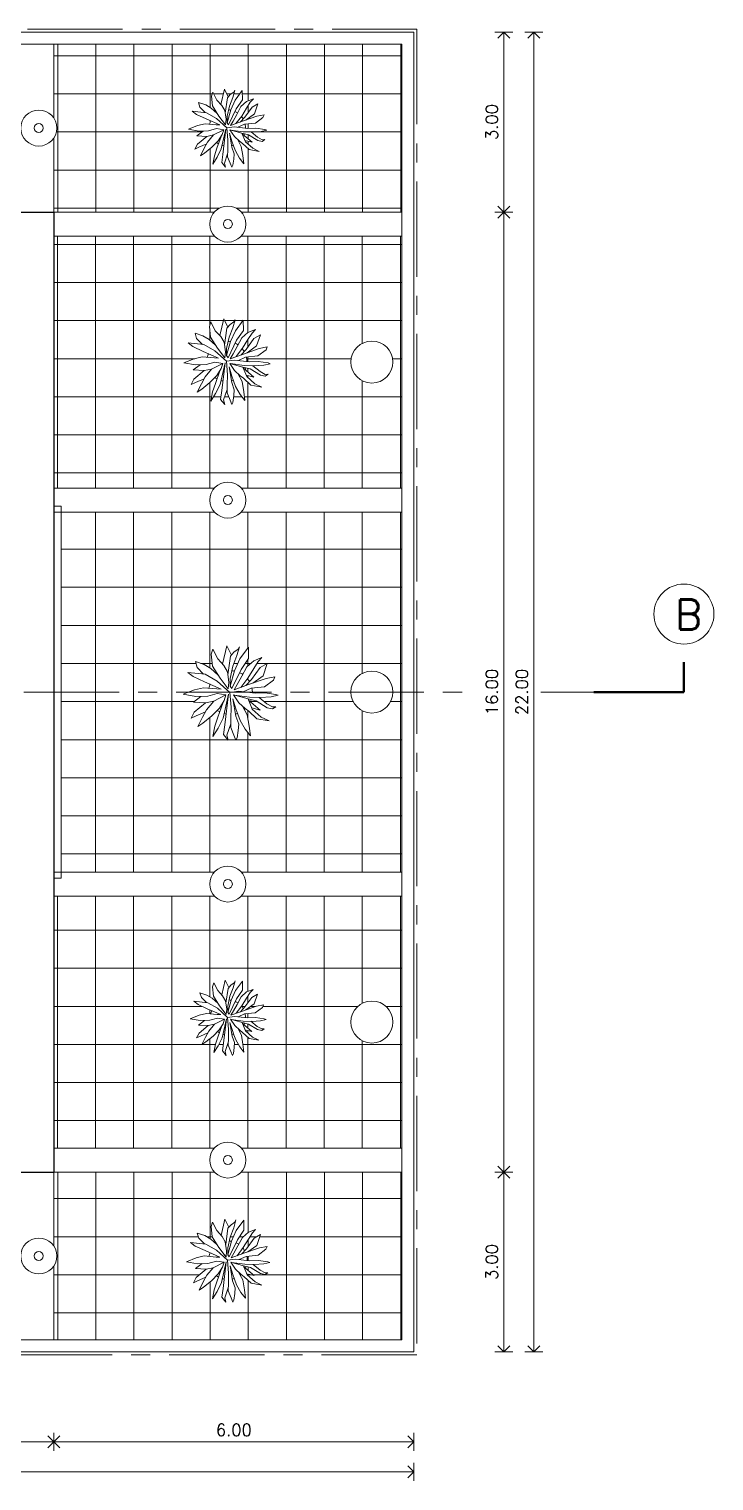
# Model space of a CAD drawing. Extents: x 1009 to 1343, y -172900 to 201.
# Drawn here: x 1262.82 to 1274.23, y 74.63 to 98.83 of the extents above; entities that cross this region are included whole.
import ezdxf

# ---------------------------------------------------------------- set-up
doc = ezdxf.new("R2010")
doc.units = 0
doc.header["$LTSCALE"] = 0.5
doc.linetypes.add('CENTER', pattern=[50.8, 31.75, -6.35, 6.35, -6.35])
doc.layers.get('0').update_dxf_attribs({"linetype": 'CONTINUOUS'})
doc.layers.get('Defpoints').update_dxf_attribs({"linetype": 'CONTINUOUS'})
for name, color, linetype, lineweight in [('Acotaciones', 9, 'CONTINUOUS', 9), ('Detalles .05', 243, 'CONTINUOUS', 5), ('Detalles 01', 8, 'CONTINUOUS', 9), ('Muros vista', 253, 'CONTINUOUS', 25), ('Punta 01', 6, 'CONTINUOUS', 9), ('Punta 02', 11, 'CONTINUOUS', 20), ('Punta 05', 52, 'CONTINUOUS', 50), ('Tratamiento pisos', 251, 'CONTINUOUS', 9)]:
    doc.layers.add(name, color=color, linetype=linetype, lineweight=lineweight)
doc.styles.add('Texto 2 mm', font='simplex.shx', dxfattribs={"height": 0.2})
doc.styles.add('Texto 5 mm', font='simplex.shx', dxfattribs={"height": 0.5})
doc.dimstyles.new('Primera línea', dxfattribs={"dimscale": 0, "dimtxt": 0.2, "dimasz": 0.2, "dimexe": 0.15, "dimexo": 0, "dimgap": 0.1, "dimtad": 1, "dimzin": 4, "dimdsep": 46, "dimtxsty": 'Texto 2 mm', "dimblk": 'OPEN90', "dimcen": 2.5, "dimclrd": 256, "dimclre": 256, "dimclrt": 256, "dimadec": 0, "dimazin": 0, "dimtfac": 1, "dimtmove": 2, "dimatfit": 3, "dimldrblk": 'OPEN90', "dimfxl": 1, "dimtolj": 1, "dimtzin": 0, "dimlwd": -1, "dimlwe": -1, "dimarcsym": 0})
doc.dimstyles.new('Segunda línea', dxfattribs={"dimscale": 0, "dimtxt": 0.2, "dimasz": 0.2, "dimexe": 0.15, "dimexo": 0.5, "dimgap": 0.1, "dimtad": 1, "dimzin": 4, "dimdsep": 46, "dimtxsty": 'Texto 2 mm', "dimblk": 'OPEN90', "dimcen": 2.5, "dimclrd": 256, "dimclre": 256, "dimclrt": 256, "dimadec": 0, "dimazin": 0, "dimtfac": 1, "dimtmove": 2, "dimatfit": 3, "dimldrblk": 'OPEN90', "dimfxl": 1, "dimtolj": 1, "dimtzin": 0, "dimlwd": -1, "dimlwe": -1, "dimarcsym": 0})
pattern_1 = [(0, (1.5444, 16.5033), (0, 0.635), []), (90, (1.5444, 16.5033), (-0.635, 4e-17), [])]
pattern_2 = [(0, (205.3844, -32.4217), (1e-16, 0.635), []), (90, (205.3844, -32.4217), (-0.635, 2e-16), [])]

# ---------------------------------------------------------------- blocks, each defined once
blk = doc.blocks.new('Planta 1')
for p, q in [((-0.039, 0.64), (-0.099, 0.388)), ((0.024, 0.515), (-0.039, 0.64)), ((0.132, 0.627), (0.097, 0.506)), ((0.113, 0.595), (0.132, 0.627)), ((0.137, 0.461), (0.254, 0.622)), ((0.254, 0.622), (0.257, 0.466)), ((-0.35, 0.384), (-0.47, 0.424)), ((-0.47, 0.424), (-0.446, 0.342)), ((-0.233, 0.595), (-0.254, 0.525)), ((-0.254, 0.525), (-0.236, 0.364)), ((-0.166, 0.461), (-0.233, 0.595)), ((-0.084, 0.372), (-0.166, 0.461)), ((-0.027, 0.244), (0.009, 0.498)), ((0.009, 0.498), (0.057, 0.553)), ((0.097, 0.506), (0.041, 0.362)), ((0.057, 0.553), (0.113, 0.595)), ((0.063, 0.299), (0.137, 0.461)), ((0.257, 0.466), (0.156, 0.317)), ((0.326, 0.436), (0.233, 0.354)), ((0.438, 0.481), (0.326, 0.436)), ((0.326, 0.329), (0.387, 0.426)), ((0.387, 0.426), (0.438, 0.481)), ((0.512, 0.401), (0.416, 0.342)), ((0.456, 0.232), (0.512, 0.401)), ((-0.337, 0.252), (-0.574, 0.277)), ((-0.574, 0.277), (-0.502, 0.222)), ((-0.502, 0.222), (-0.345, 0.15)), ((-0.446, 0.342), (-0.358, 0.254)), ((-0.259, 0.329), (-0.35, 0.384)), ((-0.172, 0.158), (-0.337, 0.252)), ((-0.164, 0.246), (-0.259, 0.329)), ((-0.236, 0.364), (-0.134, 0.198)), ((-0.033, 0.287), (-0.084, 0.372)), ((-0.012, 0.145), (-0.033, 0.287)), ((0.041, 0.362), (0.004, 0.193)), ((0.004, 0.087), (0.063, 0.299)), ((0.156, 0.317), (0.026, 0.055)), ((0.164, 0.225), (0.102, 0.113)), ((0.233, 0.354), (0.164, 0.225)), ((0.246, 0.198), (0.326, 0.329)), ((0.416, 0.342), (0.297, 0.18)), ((0.315, 0.131), (0.456, 0.232)), ((0.616, 0.217), (0.496, 0.195)), ((0.597, 0.173), (0.616, 0.217)), ((-0.483, 0.039), (-0.637, -0.021)), ((-0.361, 0.068), (-0.483, 0.039)), ((-0.177, 0.051), (-0.361, 0.068)), ((-0.345, 0.15), (-0.116, 0.05)), ((-0.116, 0.05), (-0.177, 0.051)), ((0.002, 0.002), (-0.172, 0.158)), ((-0.134, 0.198), (-0.021, 0.051)), ((-0.021, 0.051), (-0.012, 0.145)), ((0.002, 0.002), (0.121, 0.019)), ((0.017, -0.2), (0.002, 0.002)), ((0.004, 0.193), (0.004, 0.087)), ((0.026, 0.055), (0.004, 0.087)), ((0.102, 0.113), (0.058, 0.039)), ((0.257, 0.111), (0.058, 0.039)), ((0.121, 0.019), (0.347, -0.006)), ((0.149, 0.072), (0.246, 0.198)), ((0.182, 0.012), (0.291, 0.061)), ((0.297, 0.18), (0.22, 0.096)), ((0.496, 0.195), (0.257, 0.111)), ((0.291, 0.061), (0.475, 0.081)), ((0.475, 0.081), (0.597, 0.173)), ((-0.637, -0.021), (-0.464, -0.053)), ((-0.394, -0.051), (-0.496, -0.128)), ((-0.496, -0.128), (-0.331, -0.138)), ((-0.331, -0.138), (-0.486, -0.267)), ((-0.464, -0.053), (-0.302, -0.048)), ((-0.331, -0.138), (-0.22, -0.115)), ((-0.22, -0.115), (-0.318, -0.232)), ((-0.302, -0.048), (-0.172, -0.011)), ((-0.053, -0.03), (-0.22, -0.115)), ((-0.172, -0.011), (-0.053, -0.03)), ((-0.097, -0.141), (-0.164, -0.334)), ((-0.142, -0.212), (-0.076, -0.108)), ((-0.092, -0.346), (-0.019, -0.022)), ((-0.076, -0.108), (-0.053, -0.03)), ((-0.068, -0.438), (-0.019, -0.022)), ((0.043, -0.084), (0.081, -0.319)), ((0.084, -0.22), (0.043, -0.084)), ((0.051, -0.031), (0.249, -0.086)), ((0.124, -0.138), (0.051, -0.031)), ((0.27, -0.061), (0.062, -0.034)), ((0.209, -0.215), (0.124, -0.138)), ((0.174, -0.184), (0.238, -0.304)), ((0.249, -0.086), (0.307, -0.227)), ((0.358, -0.113), (0.249, -0.086)), ((0.257, -0.103), (0.416, -0.237)), ((0.414, -0.066), (0.27, -0.061)), ((0.347, -0.006), (0.48, -0.001)), ((0.512, -0.207), (0.358, -0.113)), ((0.401, -0.065), (0.507, -0.153)), ((0.566, -0.056), (0.414, -0.066)), ((0.48, -0.001), (0.627, -0.023)), ((0.507, -0.153), (0.584, -0.195)), ((0.659, -0.036), (0.566, -0.056)), ((0.584, -0.195), (0.629, -0.192)), ((0.629, -0.192), (0.584, -0.222)), ((0.627, -0.023), (0.659, -0.036)), ((-0.486, -0.267), (-0.528, -0.349)), ((-0.528, -0.349), (-0.462, -0.317)), ((-0.462, -0.317), (-0.334, -0.262)), ((-0.374, -0.336), (-0.438, -0.461)), ((-0.318, -0.232), (-0.374, -0.336)), ((-0.369, -0.416), (-0.246, -0.317)), ((-0.246, -0.317), (-0.142, -0.212)), ((-0.164, -0.334), (-0.206, -0.458)), ((-0.161, -0.483), (-0.092, -0.346)), ((0.012, -0.475), (0.015, -0.354)), ((0.015, -0.354), (0.017, -0.2)), ((0.081, -0.319), (0.121, -0.428)), ((0.11, -0.294), (0.084, -0.22)), ((0.14, -0.379), (0.11, -0.294)), ((0.209, -0.5), (0.14, -0.379)), ((0.259, -0.254), (0.209, -0.215)), ((0.238, -0.304), (0.265, -0.456)), ((0.371, -0.356), (0.259, -0.254)), ((0.416, -0.237), (0.299, -0.208)), ((0.307, -0.227), (0.43, -0.336)), ((0.536, -0.386), (0.371, -0.356)), ((0.43, -0.336), (0.536, -0.386)), ((0.584, -0.222), (0.512, -0.207)), ((-0.438, -0.461), (-0.369, -0.416)), ((-0.206, -0.458), (-0.233, -0.6)), ((-0.233, -0.6), (-0.161, -0.483)), ((-0.086, -0.572), (-0.068, -0.438)), ((-0.023, -0.649), (-0.086, -0.572)), ((0.013, -0.425), (-0.041, -0.58)), ((-0.041, -0.58), (-0.023, -0.649)), ((0.057, -0.582), (0.012, -0.475)), ((0.084, -0.649), (0.057, -0.582)), ((0.116, -0.515), (0.1, -0.617)), ((0.121, -0.428), (0.116, -0.515)), ((0.281, -0.59), (0.209, -0.5)), ((0.265, -0.456), (0.281, -0.59)), ((0.1, -0.617), (0.084, -0.649))]:
    blk.add_line(p, q)
at = {"layer": 'Detalles .05'}
for start, end in [(125.0386, 125.0807), (79.6774, 86.207), (55.7777, 65.1238), (157.2574, 168.4231), (29.6412, 39.1255), (359.4429, 11.7162), (335.4998, 341.0401), (233.5733, 240.8096), (253.2847, 258.683), (283.2227, 289.1148), (309.5647, 313.1025)]:
    blk.add_arc((0.008, 0.001), 0.3, start, end, dxfattribs=at)
blk = doc.blocks.new('_Open90')
at = {"color": 0, "linetype": 'ByBlock', "lineweight": -2}
for p, q in [((0, 0), (-1, 0)), ((-0.5, 0.5), (0, 0)), ((0, 0), (-0.5, -0.5))]:
    blk.add_line(p, q, dxfattribs=at)
blk = doc.blocks.new('*D268')
at = {"layer": 'Acotaciones', "transparency": 16777216}
for p, q in [((1227.23, 75.433), (1227.23, 75.133)), ((1227.43, 75.283), (1263.03, 75.283)), ((1263.23, 75.433), (1263.23, 75.133))]:
    blk.add_line(p, q, dxfattribs=at)
at = {"layer": 'Defpoints', "color": 0, "transparency": 16777216}
for p in [(1227.23, 75.433), (1263.23, 75.433), (1263.23, 75.283)]:
    blk.add_point(p, dxfattribs=at)
at = {"layer": 'Acotaciones', "transparency": 16777216, "xscale": 0.2, "yscale": 0.2, "zscale": 0.2, "rotation": 180}
blk.add_blockref('_Open90', (1227.23, 75.283), dxfattribs=at)
at = {"layer": 'Acotaciones', "transparency": 16777216, "xscale": 0.2, "yscale": 0.2, "zscale": 0.2}
blk.add_blockref('_Open90', (1263.23, 75.283), dxfattribs=at)
at = {"layer": 'Acotaciones', "transparency": 16777216, "insert": (1245.23, 75.483), "char_height": 0.2, "attachment_point": 5, "style": 'Texto 2 mm'}
blk.add_mtext('\\A1;36.00', dxfattribs=at)
blk = doc.blocks.new('*D269')
at = {"layer": 'Acotaciones', "transparency": 16777216}
for p, q in [((1263.23, 75.433), (1263.23, 75.133)), ((1263.43, 75.283), (1269.03, 75.283)), ((1269.23, 75.433), (1269.23, 75.133))]:
    blk.add_line(p, q, dxfattribs=at)
at = {"layer": 'Defpoints', "color": 0, "transparency": 16777216}
for p in [(1263.23, 75.433), (1269.23, 75.433), (1269.23, 75.283)]:
    blk.add_point(p, dxfattribs=at)
at = {"layer": 'Acotaciones', "transparency": 16777216, "xscale": 0.2, "yscale": 0.2, "zscale": 0.2, "rotation": 180}
blk.add_blockref('_Open90', (1263.23, 75.283), dxfattribs=at)
at = {"layer": 'Acotaciones', "transparency": 16777216, "xscale": 0.2, "yscale": 0.2, "zscale": 0.2}
blk.add_blockref('_Open90', (1269.23, 75.283), dxfattribs=at)
at = {"layer": 'Acotaciones', "transparency": 16777216, "insert": (1266.23, 75.483), "char_height": 0.2, "attachment_point": 5, "style": 'Texto 2 mm'}
blk.add_mtext('\\A1;6.00', dxfattribs=at)
blk = doc.blocks.new('*D270')
at = {"layer": 'Acotaciones', "transparency": 16777216}
for p, q in [((1270.58, 79.783), (1270.88, 79.783)), ((1270.73, 76.983), (1270.73, 79.583)), ((1270.58, 76.783), (1270.88, 76.783))]:
    blk.add_line(p, q, dxfattribs=at)
at = {"layer": 'Defpoints', "color": 0, "transparency": 16777216}
for p in [(1270.58, 79.783), (1270.73, 79.783), (1270.58, 76.783)]:
    blk.add_point(p, dxfattribs=at)
at = {"layer": 'Acotaciones', "transparency": 16777216, "xscale": 0.2, "yscale": 0.2, "zscale": 0.2}
for p, rotation in [((1270.73, 79.783), 90), ((1270.73, 76.783), 270)]:
    blk.add_blockref('_Open90', p, dxfattribs=dict(at, rotation=rotation))
at = {"layer": 'Acotaciones', "transparency": 16777216, "insert": (1270.53, 78.283), "char_height": 0.2, "attachment_point": 5, "rotation": 90, "style": 'Texto 2 mm'}
blk.add_mtext('\\A1;3.00', dxfattribs=at)
blk = doc.blocks.new('*D271')
at = {"layer": 'Acotaciones', "transparency": 16777216}
for p, q in [((1270.58, 95.783), (1270.88, 95.783)), ((1270.73, 79.983), (1270.73, 95.583)), ((1270.58, 79.783), (1270.88, 79.783))]:
    blk.add_line(p, q, dxfattribs=at)
at = {"layer": 'Defpoints', "color": 0, "transparency": 16777216}
for p in [(1270.58, 95.783), (1270.73, 95.783), (1270.58, 79.783)]:
    blk.add_point(p, dxfattribs=at)
at = {"layer": 'Acotaciones', "transparency": 16777216, "xscale": 0.2, "yscale": 0.2, "zscale": 0.2}
for p, rotation in [((1270.73, 95.783), 90), ((1270.73, 79.783), 270)]:
    blk.add_blockref('_Open90', p, dxfattribs=dict(at, rotation=rotation))
at = {"layer": 'Acotaciones', "transparency": 16777216, "insert": (1270.53, 87.783), "char_height": 0.2, "attachment_point": 5, "rotation": 90, "style": 'Texto 2 mm'}
blk.add_mtext('\\A1;16.00', dxfattribs=at)
blk = doc.blocks.new('*D272')
at = {"layer": 'Acotaciones', "transparency": 16777216}
for p, q in [((1270.58, 98.783), (1270.88, 98.783)), ((1270.73, 95.983), (1270.73, 98.583)), ((1270.58, 95.783), (1270.88, 95.783))]:
    blk.add_line(p, q, dxfattribs=at)
at = {"layer": 'Defpoints', "color": 0, "transparency": 16777216}
for p in [(1270.58, 98.783), (1270.73, 98.783), (1270.58, 95.783)]:
    blk.add_point(p, dxfattribs=at)
at = {"layer": 'Acotaciones', "transparency": 16777216, "xscale": 0.2, "yscale": 0.2, "zscale": 0.2}
for p, rotation in [((1270.73, 98.783), 90), ((1270.73, 95.783), 270)]:
    blk.add_blockref('_Open90', p, dxfattribs=dict(at, rotation=rotation))
at = {"layer": 'Acotaciones', "transparency": 16777216, "insert": (1270.53, 97.283), "char_height": 0.2, "attachment_point": 5, "rotation": 90, "style": 'Texto 2 mm'}
blk.add_mtext('\\A1;3.00', dxfattribs=at)
blk = doc.blocks.new('*D273')
at = {"layer": 'Acotaciones', "transparency": 16777216}
for p, q in [((1271.08, 98.783), (1271.38, 98.783)), ((1271.23, 76.983), (1271.23, 98.583)), ((1271.08, 76.783), (1271.38, 76.783))]:
    blk.add_line(p, q, dxfattribs=at)
at = {"layer": 'Defpoints', "color": 0, "transparency": 16777216}
for p in [(1270.58, 98.783), (1271.23, 98.783), (1270.58, 76.783)]:
    blk.add_point(p, dxfattribs=at)
at = {"layer": 'Acotaciones', "transparency": 16777216, "xscale": 0.2, "yscale": 0.2, "zscale": 0.2}
for p, rotation in [((1271.23, 98.783), 90), ((1271.23, 76.783), 270)]:
    blk.add_blockref('_Open90', p, dxfattribs=dict(at, rotation=rotation))
at = {"layer": 'Acotaciones', "transparency": 16777216, "insert": (1271.03, 87.783), "char_height": 0.2, "attachment_point": 5, "rotation": 90, "style": 'Texto 2 mm'}
blk.add_mtext('\\A1;22.00', dxfattribs=at)
blk = doc.blocks.new('*D274')
at = {"layer": 'Acotaciones', "transparency": 16777216}
for p, q in [((1227.23, 74.933), (1227.23, 74.633)), ((1227.43, 74.783), (1269.03, 74.783)), ((1269.23, 74.933), (1269.23, 74.633))]:
    blk.add_line(p, q, dxfattribs=at)
at = {"layer": 'Defpoints', "color": 0, "transparency": 16777216}
for p in [(1227.23, 75.433), (1269.23, 75.433), (1269.23, 74.783)]:
    blk.add_point(p, dxfattribs=at)
at = {"layer": 'Acotaciones', "transparency": 16777216, "xscale": 0.2, "yscale": 0.2, "zscale": 0.2, "rotation": 180}
blk.add_blockref('_Open90', (1227.23, 74.783), dxfattribs=at)
at = {"layer": 'Acotaciones', "transparency": 16777216, "xscale": 0.2, "yscale": 0.2, "zscale": 0.2}
blk.add_blockref('_Open90', (1269.23, 74.783), dxfattribs=at)
at = {"layer": 'Acotaciones', "transparency": 16777216, "insert": (1248.23, 74.983), "char_height": 0.2, "attachment_point": 5, "style": 'Texto 2 mm'}
blk.add_mtext('\\A1;42.00', dxfattribs=at)

msp = doc.modelspace()

# ---------------------------------------------------------------- hatches: boundary and pattern name
at = {"layer": 'Tratamiento pisos'}
h = msp.add_hatch(dxfattribs=at)
h.set_pattern_fill('NET,_O', color=256, scale=0.2)
h.set_pattern_definition(pattern_2)
h.paths.add_polyline_path([(1263.23, 98.583), (1263.23, 97.349, -0.147477), (1263.28, 97.183, -0.147477), (1263.23, 97.018), (1263.23, 95.783), (1265.906, 95.783, -0.447214), (1266.354, 95.783), (1269.03, 95.783), (1269.03, 98.583)])
h.paths.add_polyline_path([(1265.536, 97.463), (1265.753, 97.44), (1265.665, 97.528), (1265.64, 97.611), (1265.761, 97.571), (1265.852, 97.515), (1265.948, 97.432, -0.000184), (1265.948, 97.432), (1265.877, 97.551), (1265.858, 97.713), (1265.879, 97.783), (1265.946, 97.648), (1266.014, 97.574), (1266.075, 97.828), (1266.133, 97.712), (1266.228, 97.783), (1266.247, 97.816), (1266.212, 97.693), (1266.155, 97.548), (1266.142, 97.487, -0.028046), (1266.176, 97.482), (1266.252, 97.648), (1266.37, 97.811), (1266.373, 97.653), (1266.271, 97.503), (1266.249, 97.459, -0.040803), (1266.292, 97.435), (1266.349, 97.541), (1266.442, 97.623), (1266.555, 97.668), (1266.504, 97.613), (1266.442, 97.515), (1266.357, 97.375, -0.040531), (1266.385, 97.334), (1266.413, 97.365), (1266.534, 97.528), (1266.63, 97.588), (1266.574, 97.418), (1266.432, 97.316), (1266.614, 97.38), (1266.735, 97.403), (1266.716, 97.358), (1266.593, 97.265), (1266.418, 97.246, -0.053604), (1266.424, 97.182), (1266.464, 97.178), (1266.598, 97.182), (1266.746, 97.16), (1266.778, 97.147), (1266.684, 97.127), (1266.519, 97.117), (1266.625, 97.03), (1266.703, 96.987), (1266.748, 96.99), (1266.703, 96.96), (1266.63, 96.975), (1266.475, 97.07), (1266.408, 97.087, -0.024179), (1266.397, 97.059), (1266.534, 96.945), (1266.416, 96.974), (1266.424, 96.955), (1266.547, 96.845), (1266.654, 96.794), (1266.488, 96.824), (1266.375, 96.927), (1266.329, 96.964, -0.015438), (1266.315, 96.952), (1266.354, 96.877), (1266.381, 96.724), (1266.397, 96.589), (1266.324, 96.679), (1266.255, 96.802), (1266.225, 96.887), (1266.221, 96.899, -0.025715), (1266.191, 96.89), (1266.196, 96.862), (1266.236, 96.752), (1266.231, 96.664), (1266.215, 96.562), (1266.198, 96.529), (1266.172, 96.597), (1266.117, 96.726), (1266.072, 96.599), (1266.091, 96.529), (1266.027, 96.607), (1266.046, 96.742), (1266.063, 96.888, -0.023559), (1266.035, 96.895), (1266.021, 96.834), (1265.952, 96.697), (1265.879, 96.579), (1265.906, 96.722), (1265.949, 96.847), (1265.974, 96.921, -0.031585), (1265.942, 96.941), (1265.866, 96.865), (1265.742, 96.764), (1265.673, 96.719), (1265.737, 96.845), (1265.777, 96.92), (1265.648, 96.865), (1265.581, 96.832), (1265.624, 96.915), (1265.78, 97.045), (1265.614, 97.055), (1265.717, 97.132), (1265.646, 97.13), (1265.471, 97.162), (1265.627, 97.223), (1265.75, 97.253), (1265.826, 97.245, -0.048758), (1265.843, 97.302), (1265.767, 97.335), (1265.608, 97.408)], flags=16)
h = msp.add_hatch(dxfattribs=at)
h.set_pattern_fill('NET,_O', color=256, scale=0.2)
h.set_pattern_definition(pattern_1)
h.paths.add_polyline_path([(1263.23, 95.383), (1263.23, 91.183), (1265.906, 91.183, -0.447214), (1266.354, 91.183), (1269.03, 91.183), (1269.03, 95.383), (1266.354, 95.383, -0.447214), (1265.906, 95.383)])
h.paths.add_polyline_path([(1265.583, 93.763), (1265.716, 93.719), (1265.816, 93.659), (1265.921, 93.567, -0.000184), (1265.921, 93.567), (1265.842, 93.697), (1265.822, 93.876), (1265.845, 93.953), (1265.919, 93.805), (1265.994, 93.723), (1266.061, 94.003), (1266.13, 93.864), (1266.167, 93.906), (1266.229, 93.953), (1266.25, 93.989), (1266.211, 93.854), (1266.149, 93.694), (1266.134, 93.627, -0.028499), (1266.172, 93.622), (1266.173, 93.626), (1266.256, 93.805), (1266.385, 93.984), (1266.388, 93.81), (1266.276, 93.645), (1266.252, 93.597, -0.040803), (1266.299, 93.57), (1266.362, 93.686), (1266.465, 93.777), (1266.589, 93.827), (1266.533, 93.766), (1266.465, 93.659), (1266.377, 93.513), (1266.37, 93.505, -0.041407), (1266.402, 93.459), (1266.433, 93.493), (1266.565, 93.672), (1266.672, 93.738), (1266.61, 93.551), (1266.453, 93.439), (1266.654, 93.51), (1266.787, 93.535), (1266.766, 93.485), (1266.63, 93.383), (1266.438, 93.362, -0.053604), (1266.445, 93.292), (1266.489, 93.287), (1266.636, 93.292), (1266.799, 93.268), (1266.834, 93.254), (1266.731, 93.232), (1266.562, 93.221), (1266.548, 93.221), (1266.666, 93.124), (1266.751, 93.078), (1266.801, 93.08), (1266.751, 93.047), (1266.672, 93.064), (1266.5, 93.168), (1266.427, 93.187, -0.024179), (1266.415, 93.157), (1266.565, 93.031), (1266.436, 93.063), (1266.444, 93.042), (1266.58, 92.921), (1266.698, 92.865), (1266.515, 92.899), (1266.391, 93.011), (1266.34, 93.052, -0.015438), (1266.324, 93.038), (1266.368, 92.956), (1266.397, 92.788), (1266.415, 92.64), (1266.335, 92.739), (1266.259, 92.874), (1266.226, 92.967), (1266.221, 92.981, -0.025715), (1266.189, 92.971), (1266.194, 92.94), (1266.238, 92.819), (1266.232, 92.722), (1266.214, 92.609), (1266.197, 92.574), (1266.167, 92.648), (1266.117, 92.766), (1266.118, 92.822), (1266.058, 92.651), (1266.079, 92.574), (1266.008, 92.659), (1266.028, 92.808), (1266.047, 92.969, -0.023559), (1266.017, 92.976), (1266.002, 92.91), (1265.925, 92.758), (1265.845, 92.629), (1265.875, 92.786), (1265.922, 92.923), (1265.95, 93.004, -0.031585), (1265.915, 93.027), (1265.831, 92.943), (1265.695, 92.832), (1265.618, 92.783), (1265.689, 92.921), (1265.733, 93.003), (1265.592, 92.943), (1265.518, 92.907), (1265.565, 92.998), (1265.736, 93.141), (1265.553, 93.152), (1265.667, 93.237), (1265.589, 93.235), (1265.397, 93.27), (1265.568, 93.336), (1265.704, 93.369), (1265.787, 93.362, -0.048758), (1265.806, 93.423), (1265.721, 93.46), (1265.547, 93.54), (1265.468, 93.601), (1265.707, 93.576), (1265.609, 93.672)], flags=16)
h.paths.add_polyline_path([(1268.88, 93.283, -1), (1268.18, 93.283, -1)], flags=16)
h = msp.add_hatch(dxfattribs=at)
h.set_pattern_fill('NET,_O', color=256, scale=0.2)
h.set_pattern_definition(pattern_1)
h.paths.add_polyline_path([(1266.473, 88.531), (1266.476, 88.34), (1266.353, 88.158), (1266.327, 88.105, -0.040803), (1266.379, 88.076), (1266.447, 88.204), (1266.561, 88.304), (1266.697, 88.358), (1266.636, 88.292), (1266.561, 88.174), (1266.464, 88.013), (1266.457, 88.004, -0.041407), (1266.491, 87.954), (1266.525, 87.992), (1266.671, 88.189), (1266.788, 88.261), (1266.72, 88.055), (1266.548, 87.932), (1266.769, 88.01), (1266.915, 88.037), (1266.892, 87.983), (1266.743, 87.871), (1266.531, 87.848, -0.044317), (1266.539, 87.783), (1268.18, 87.783, -1), (1268.88, 87.783), (1269.03, 87.783), (1269.03, 90.783), (1266.354, 90.783, -0.447214), (1265.906, 90.783), (1263.355, 90.783), (1263.355, 87.783), (1265.482, 87.783), (1265.574, 87.819), (1265.723, 87.855), (1265.815, 87.847, -0.048758), (1265.836, 87.915), (1265.743, 87.955), (1265.551, 88.043), (1265.464, 88.11), (1265.727, 88.082), (1265.62, 88.189), (1265.59, 88.289), (1265.736, 88.24), (1265.847, 88.174), (1265.963, 88.073, -0.000184), (1265.963, 88.073), (1265.876, 88.216), (1265.853, 88.413), (1265.879, 88.498), (1265.96, 88.334), (1266.043, 88.245), (1266.116, 88.552), (1266.192, 88.4), (1266.233, 88.446), (1266.301, 88.498), (1266.324, 88.537), (1266.282, 88.389), (1266.214, 88.213), (1266.197, 88.139, -0.028499), (1266.239, 88.133), (1266.24, 88.137), (1266.33, 88.334)])
h.paths.add_polyline_path([(1265.519, 87.347), (1265.571, 87.447), (1265.759, 87.604), (1265.558, 87.616), (1265.683, 87.71), (1265.597, 87.707), (1265.386, 87.746), (1265.482, 87.783), (1263.355, 87.783), (1263.355, 84.783), (1265.906, 84.783, -0.447214), (1266.354, 84.783), (1269.03, 84.783), (1269.03, 87.783), (1268.88, 87.783, -1), (1268.18, 87.783), (1266.539, 87.783, -0.009265), (1266.539, 87.77), (1266.587, 87.765), (1266.749, 87.771), (1266.928, 87.743), (1266.967, 87.728), (1266.853, 87.704), (1266.668, 87.692), (1266.652, 87.692), (1266.782, 87.586), (1266.876, 87.534), (1266.931, 87.537), (1266.876, 87.501), (1266.788, 87.519), (1266.6, 87.634), (1266.519, 87.655, -0.024179), (1266.506, 87.622), (1266.671, 87.483), (1266.528, 87.518), (1266.538, 87.495), (1266.687, 87.362), (1266.817, 87.301), (1266.616, 87.337), (1266.48, 87.462), (1266.423, 87.506, -0.015438), (1266.406, 87.491), (1266.454, 87.401), (1266.486, 87.216), (1266.506, 87.053), (1266.418, 87.162), (1266.334, 87.31), (1266.298, 87.413), (1266.293, 87.428, -0.025715), (1266.257, 87.417), (1266.262, 87.383), (1266.311, 87.25), (1266.304, 87.144), (1266.285, 87.019), (1266.266, 86.98), (1266.233, 87.062), (1266.178, 87.192), (1266.179, 87.254), (1266.113, 87.065), (1266.136, 86.98), (1266.058, 87.074), (1266.081, 87.237), (1266.101, 87.415, -0.023559), (1266.068, 87.423), (1266.051, 87.35), (1265.967, 87.183), (1265.879, 87.041), (1265.912, 87.213), (1265.964, 87.365), (1265.995, 87.454, -0.031585), (1265.956, 87.479), (1265.863, 87.386), (1265.714, 87.265), (1265.629, 87.21), (1265.707, 87.362), (1265.756, 87.452), (1265.6, 87.386)])
h = msp.add_hatch(dxfattribs=at)
h.set_pattern_fill('NET,_O', color=256, scale=0.2)
h.set_pattern_definition(pattern_1)
h.paths.add_polyline_path([(1263.23, 80.183), (1265.906, 80.183, -0.447214), (1266.354, 80.183), (1269.03, 80.183), (1269.03, 84.383), (1266.354, 84.383, -0.447214), (1265.906, 84.383), (1263.23, 84.383)])
h.paths.add_polyline_path([(1265.564, 82.629), (1265.775, 82.607), (1265.689, 82.692), (1265.666, 82.772), (1265.783, 82.733), (1265.871, 82.68), (1265.964, 82.599, -0.000184), (1265.964, 82.599), (1265.894, 82.713), (1265.876, 82.871), (1265.897, 82.939), (1265.962, 82.808), (1266.028, 82.736), (1266.086, 82.982), (1266.147, 82.86), (1266.18, 82.898), (1266.234, 82.939), (1266.253, 82.97), (1266.219, 82.852), (1266.164, 82.711), (1266.151, 82.651, -0.028499), (1266.184, 82.647), (1266.185, 82.65), (1266.258, 82.808), (1266.372, 82.965), (1266.375, 82.813), (1266.276, 82.667), (1266.255, 82.625, -0.040803), (1266.296, 82.601), (1266.351, 82.704), (1266.442, 82.784), (1266.551, 82.827), (1266.502, 82.774), (1266.442, 82.68), (1266.364, 82.551), (1266.359, 82.544, -0.041407), (1266.386, 82.504), (1266.414, 82.534), (1266.53, 82.692), (1266.624, 82.75), (1266.569, 82.585), (1266.432, 82.486), (1266.608, 82.549), (1266.725, 82.57), (1266.707, 82.527), (1266.588, 82.437), (1266.418, 82.419, -0.053604), (1266.425, 82.357), (1266.463, 82.352), (1266.593, 82.357), (1266.736, 82.335), (1266.767, 82.323), (1266.676, 82.304), (1266.528, 82.294), (1266.515, 82.295), (1266.619, 82.209), (1266.694, 82.168), (1266.738, 82.171), (1266.694, 82.141), (1266.624, 82.156), (1266.473, 82.248), (1266.409, 82.264, -0.024179), (1266.398, 82.238), (1266.53, 82.127), (1266.416, 82.155), (1266.424, 82.137), (1266.543, 82.03), (1266.647, 81.982), (1266.486, 82.011), (1266.377, 82.11), (1266.332, 82.146, -0.015438), (1266.318, 82.134), (1266.356, 82.062), (1266.382, 81.914), (1266.398, 81.783), (1266.328, 81.87), (1266.26, 81.989), (1266.232, 82.071), (1266.228, 82.083, -0.025715), (1266.199, 82.074), (1266.203, 82.047), (1266.242, 81.94), (1266.237, 81.856), (1266.221, 81.756), (1266.206, 81.725), (1266.18, 81.79), (1266.136, 81.894), (1266.137, 81.943), (1266.084, 81.793), (1266.102, 81.725), (1266.04, 81.8), (1266.058, 81.931), (1266.074, 82.072, -0.023559), (1266.048, 82.079), (1266.035, 82.02), (1265.967, 81.887), (1265.897, 81.773), (1265.923, 81.911), (1265.964, 82.032), (1265.989, 82.104, -0.031585), (1265.958, 82.124), (1265.884, 82.049), (1265.764, 81.952), (1265.697, 81.909), (1265.759, 82.03), (1265.798, 82.103), (1265.674, 82.049), (1265.609, 82.018), (1265.65, 82.098), (1265.801, 82.224), (1265.64, 82.234), (1265.74, 82.308), (1265.671, 82.306), (1265.502, 82.338), (1265.653, 82.396), (1265.772, 82.425), (1265.845, 82.418, -0.048758), (1265.862, 82.473), (1265.788, 82.505), (1265.635, 82.575)], flags=16)
h.paths.add_polyline_path([(1268.88, 82.283, -1), (1268.18, 82.283, -1)], flags=16)
h = msp.add_hatch(dxfattribs=at)
h.set_pattern_fill('NET,_O', color=256, scale=0.2)
h.set_pattern_definition(pattern_2)
h.paths.add_polyline_path([(1263.23, 79.783), (1263.23, 78.549, -0.147477), (1263.28, 78.383, -0.147477), (1263.23, 78.218), (1263.23, 76.983), (1269.03, 76.983), (1269.03, 79.783), (1266.354, 79.783, -0.447214), (1265.906, 79.783)])
h.paths.add_polyline_path([(1265.619, 78.766), (1265.748, 78.723), (1265.845, 78.665), (1265.947, 78.576, -0.000184), (1265.947, 78.576), (1265.87, 78.702), (1265.85, 78.875), (1265.873, 78.95), (1265.945, 78.806), (1266.017, 78.727), (1266.082, 78.998), (1266.144, 78.874), (1266.245, 78.95), (1266.265, 78.985), (1266.227, 78.854), (1266.167, 78.699), (1266.153, 78.634, -0.028046), (1266.189, 78.629), (1266.27, 78.806), (1266.396, 78.979), (1266.399, 78.811), (1266.29, 78.651), (1266.267, 78.605, -0.040803), (1266.313, 78.579), (1266.373, 78.691), (1266.473, 78.779), (1266.593, 78.827), (1266.539, 78.769), (1266.473, 78.665), (1266.382, 78.515, -0.040531), (1266.412, 78.472), (1266.442, 78.505), (1266.57, 78.678), (1266.673, 78.742), (1266.613, 78.561), (1266.461, 78.452), (1266.656, 78.521), (1266.784, 78.545), (1266.764, 78.497), (1266.633, 78.398), (1266.447, 78.378, -0.053604), (1266.454, 78.309), (1266.496, 78.305), (1266.639, 78.31), (1266.796, 78.286), (1266.83, 78.273), (1266.73, 78.251), (1266.555, 78.24), (1266.667, 78.148), (1266.75, 78.102), (1266.799, 78.105), (1266.75, 78.073), (1266.673, 78.089), (1266.507, 78.19), (1266.436, 78.208, -0.024179), (1266.425, 78.179), (1266.57, 78.057), (1266.445, 78.088), (1266.453, 78.068), (1266.584, 77.95), (1266.699, 77.897), (1266.522, 77.929), (1266.402, 78.038), (1266.352, 78.077, -0.015438), (1266.337, 78.064), (1266.379, 77.985), (1266.407, 77.822), (1266.425, 77.678), (1266.347, 77.774), (1266.273, 77.905), (1266.242, 77.996), (1266.237, 78.008, -0.025715), (1266.205, 77.999), (1266.21, 77.969), (1266.253, 77.852), (1266.247, 77.758), (1266.23, 77.649), (1266.213, 77.614), (1266.185, 77.686), (1266.126, 77.824), (1266.079, 77.689), (1266.099, 77.614), (1266.03, 77.697), (1266.05, 77.841), (1266.069, 77.997, -0.023559), (1266.039, 78.004), (1266.025, 77.94), (1265.95, 77.793), (1265.873, 77.668), (1265.902, 77.82), (1265.948, 77.953), (1265.975, 78.031, -0.031585), (1265.941, 78.054), (1265.859, 77.972), (1265.728, 77.865), (1265.653, 77.817), (1265.722, 77.95), (1265.765, 78.03), (1265.628, 77.972), (1265.556, 77.937), (1265.602, 78.025), (1265.768, 78.163), (1265.591, 78.174), (1265.701, 78.256), (1265.625, 78.254), (1265.439, 78.289), (1265.605, 78.353), (1265.736, 78.385), (1265.816, 78.377, -0.048758), (1265.835, 78.437), (1265.753, 78.473), (1265.585, 78.55), (1265.508, 78.609), (1265.739, 78.584), (1265.645, 78.678)], flags=16)

# ---------------------------------------------------------------- linework, layer by layer
at = {"layer": 'Detalles 01', "linetype": 'CENTER', "ltscale": 0.1}
for p, q in [((1227.23, 98.833), (1269.28, 98.833)), ((1269.28, 98.833), (1269.28, 76.733)), ((1262.73, 87.783), (1270.252, 87.783)), ((1271.343, 87.783), (1272.23, 87.783)), ((1269.28, 76.733), (1227.23, 76.733))]:
    msp.add_line(p, q, dxfattribs=at)
at = {"layer": 'Detalles 01'}
for p, q in [((1263.355, 90.883), (1263.23, 90.883)), ((1263.355, 90.883), (1263.355, 84.683)), ((1263.355, 84.683), (1263.23, 84.683))]:
    msp.add_line(p, q, dxfattribs=at)
for centre, radius in [((1262.98, 97.183), 0.3), ((1262.98, 97.183), 0.075), ((1266.13, 95.583), 0.3), ((1266.13, 95.583), 0.075), ((1266.13, 90.983), 0.3), ((1266.13, 90.983), 0.075), ((1266.13, 84.583), 0.3), ((1266.13, 84.583), 0.075), ((1266.13, 79.983), 0.3), ((1266.13, 79.983), 0.075), ((1262.98, 78.383), 0.3), ((1262.98, 78.383), 0.075)]:
    msp.add_circle(centre, radius, dxfattribs=at)
at = {"layer": 'Muros vista'}
for p, q in [((1235.03, 95.783), (1263.23, 95.783)), ((1263.23, 95.783), (1263.23, 79.783)), ((1246.28, 79.783), (1263.23, 79.783))]:
    msp.add_line(p, q, dxfattribs=at)
at = {"layer": 'Punta 01'}
for p, q in [((1227.23, 98.783), (1269.23, 98.783)), ((1269.23, 98.783), (1269.23, 76.783)), ((1227.23, 98.583), (1269.03, 98.583)), ((1269.03, 98.583), (1269.03, 76.983)), ((1269.03, 76.983), (1227.23, 76.983)), ((1269.23, 76.783), (1227.23, 76.783))]:
    msp.add_line(p, q, dxfattribs=at)
for centre in [(1268.53, 93.283), (1268.53, 87.783), (1268.53, 82.283)]:
    msp.add_circle(centre, 0.35, dxfattribs=at)
at = {"layer": 'Punta 02'}
msp.add_circle((1273.73, 89.083), 0.5, dxfattribs=at)
at = {"layer": 'Punta 05'}
for p, q in [((1273.73, 87.783), (1273.73, 88.283)), ((1272.23, 87.783), (1273.73, 87.783))]:
    msp.add_line(p, q, dxfattribs=at)
at = {"layer": 'Tratamiento pisos'}
for p, q in [((1263.23, 98.583), (1263.23, 97.349)), ((1263.23, 97.018), (1263.23, 95.783)), ((1263.23, 95.783), (1265.906, 95.783)), ((1266.354, 95.783), (1269.03, 95.783)), ((1263.23, 95.383), (1265.906, 95.383)), ((1266.354, 95.383), (1269.03, 95.383)), ((1263.23, 91.183), (1265.906, 91.183)), ((1266.354, 91.183), (1269.03, 91.183)), ((1263.23, 90.783), (1265.906, 90.783)), ((1266.354, 90.783), (1269.03, 90.783)), ((1263.23, 84.783), (1265.906, 84.783)), ((1266.354, 84.783), (1269.03, 84.783)), ((1263.23, 84.383), (1265.906, 84.383)), ((1266.354, 84.383), (1269.03, 84.383)), ((1263.23, 80.183), (1265.906, 80.183)), ((1266.354, 80.183), (1269.03, 80.183)), ((1263.23, 79.783), (1265.906, 79.783)), ((1263.23, 79.783), (1263.23, 78.549)), ((1266.354, 79.783), (1269.03, 79.783)), ((1263.23, 78.218), (1263.23, 76.983))]:
    msp.add_line(p, q, dxfattribs=at)

# ---------------------------------------------------------------- block references
at = {"layer": 'Detalles .05'}
for p, xscale, yscale, zscale in [((1266.114, 97.184), 1.008, 1.008, 1.008), ((1266.104, 93.294), 1.1088, 1.1088, 1.1088), ((1266.163, 87.772), 1.21968, 1.21968, 1.21968), ((1266.124, 82.358), 0.9757440000000002, 0.9757440000000002, 0.9757440000000002), ((1266.123, 78.311), 1.0733184, 1.0733184, 1.0733184)]:
    msp.add_blockref('Planta 1', p, dxfattribs=dict(at, xscale=xscale, yscale=yscale, zscale=zscale))

# ---------------------------------------------------------------- texts
at = {"layer": 'Punta 05', "insert": (1273.583, 89.323), "char_height": 0.5, "width": 0.3999, "attachment_point": 1, "style": 'Texto 5 mm'}
msp.add_mtext('B', dxfattribs=at)

# ---------------------------------------------------------------- dimensions: what is measured, and where the dimension line sits
at = {"layer": 'Acotaciones'}
for base, p1, p2, dimstyle, picture, middle in [((1270.73, 98.783), (1270.58, 95.783), (1270.58, 98.783), 'Primera línea', '*D272', (1270.53, 97.283)), ((1271.23, 98.783), (1270.58, 76.783), (1270.58, 98.783), 'Segunda línea', '*D273', (1271.03, 87.783)), ((1270.73, 95.783), (1270.58, 79.783), (1270.58, 95.783), 'Primera línea', '*D271', (1270.53, 87.783)), ((1270.73, 79.783), (1270.58, 76.783), (1270.58, 79.783), 'Primera línea', '*D270', (1270.53, 78.283))]:
    dim = msp.add_linear_dim(base=base, p1=p1, p2=p2, angle=90, dimstyle=dimstyle, override={"dimscale": 1}, dxfattribs=at)
    dim.commit()
    dim.dimension.update_dxf_attribs({"geometry": picture, "text_midpoint": middle})
for base, p1, p2, dimstyle, picture, middle in [((1263.23, 75.283), (1227.23, 75.433), (1263.23, 75.433), 'Primera línea', '*D268', (1245.23, 75.483)), ((1269.23, 75.283), (1263.23, 75.433), (1269.23, 75.433), 'Primera línea', '*D269', (1266.23, 75.483)), ((1269.23, 74.783), (1227.23, 75.433), (1269.23, 75.433), 'Segunda línea', '*D274', (1248.23, 74.983))]:
    dim = msp.add_linear_dim(base=base, p1=p1, p2=p2, dimstyle=dimstyle, override={"dimscale": 1}, dxfattribs=at)
    dim.commit()
    dim.dimension.update_dxf_attribs({"geometry": picture, "text_midpoint": middle})

doc.saveas('drawing.dxf')
